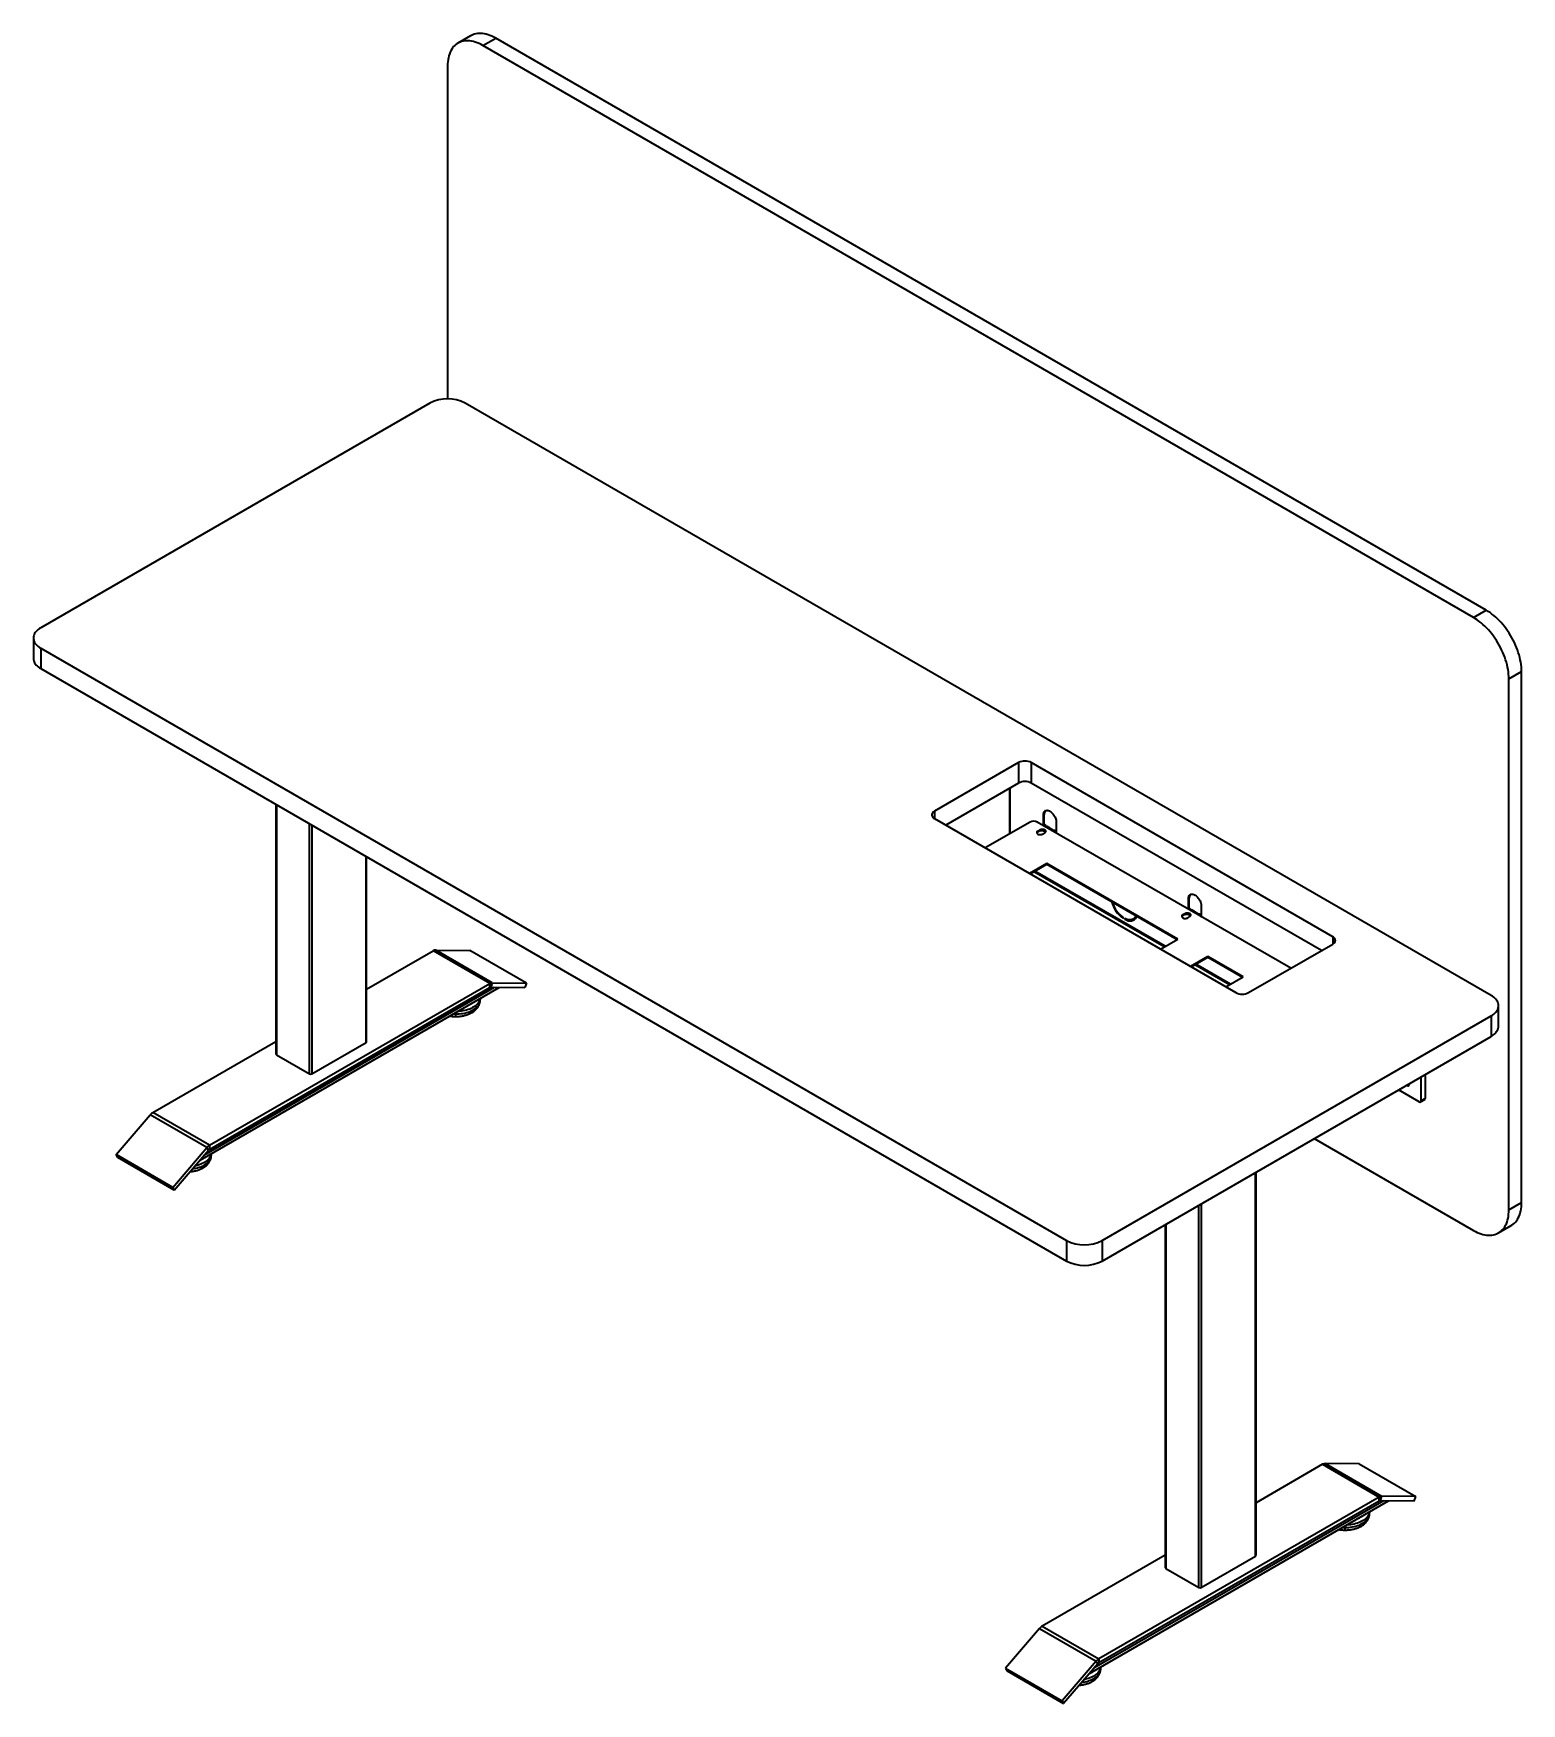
# Model space of a CAD drawing. Header units: millimetres. Extents: x -431 to 3717, y -325 to 2729.
# Drawn here: x 2230 to 3717, y 121 to 1790 of the extents above; entities that cross this region are included whole.
import ezdxf

# ---------------------------------------------------------------- set-up
doc = ezdxf.new("R2010")
doc.units = ezdxf.units.MM

msp = doc.modelspace()

# ---------------------------------------------------------------- linework, layer by layer
at = {"color": 7, "linetype": 'Continuous', "lineweight": 35}
for p, q in [((2666.54, 1787.21), (2653.81, 1779.86)), ((2678.81, 1777.39), (2691.53, 1784.73)), ((3668.75, 1205.9), (2678.81, 1777.39)), ((3681.48, 1213.25), (2691.53, 1784.73)), ((2643.45, 1756.97), (2643.45, 1424.37)), ((2625.77, 1420.15), (2236.86, 1195.64)), ((3686.43, 828.25), (2661.13, 1420.15)), ((3668.75, 1205.9), (3681.48, 1213.25)), ((2229.54, 1185.43), (2229.54, 1165.02)), ((2236.86, 1175.23), (3262.17, 583.33)), ((2236.86, 1175.23), (2236.86, 1154.81)), ((2236.86, 1154.81), (3262.17, 562.92)), ((3704.11, 1144.66), (3716.84, 1152.01)), ((3716.84, 621.26), (3716.84, 1152.01)), ((3704.11, 613.91), (3704.11, 1144.66)), ((3214.13, 1060.9), (3129.98, 1012.33)), ((3214.13, 1060.9), (3214.13, 1040.49)), ((3528.08, 887.01), (3226.85, 1060.9)), ((3226.85, 1060.9), (3226.85, 1040.49)), ((3214.13, 1040.49), (3141.3, 998.45)), ((3205.15, 1035.31), (3205.15, 989.66)), ((3205.43, 1035.47), (3205.43, 989.82)), ((3516.77, 873.13), (3226.85, 1040.49)), ((2471.89, 1019.13), (2471.89, 769.6)), ((2472.33, 1018.88), (2472.33, 768.98)), ((3129.98, 1012.33), (3129.98, 1004.98)), ((3129.98, 1004.98), (3431.21, 831.09)), ((3225.79, 1001.58), (3180.83, 975.62)), ((3486.07, 855.41), (3232.86, 1001.58)), ((3239.58, 1009.05), (3239.02, 1008.73)), ((3239.02, 998.99), (3239.02, 1008.73)), ((3239.58, 998.98), (3239.58, 1009.05)), ((3251.74, 1001.38), (3251.74, 990.76)), ((2505.56, 749.8), (2505.56, 999.69)), ((2507.69, 998.47), (2507.69, 749.8)), ((3235.34, 993.62), (3233.22, 992.4)), ((3233.22, 991.58), (3235.34, 992.8)), ((3233.22, 991.58), (3233.22, 992.4)), ((3235.34, 992.8), (3235.34, 993.62)), ((3238.8, 998.89), (3238.17, 998.52)), ((3238.17, 989.54), (3240.29, 990.76)), ((3238.8, 998.89), (3240.57, 997.87)), ((3241.37, 997.95), (3239.6, 998.97)), ((3241.99, 997.05), (3240.57, 997.87)), ((3241.99, 997.05), (3244.11, 995.83)), ((3244.91, 995.9), (3242.79, 997.13)), ((3245.52, 995.01), (3244.11, 995.83)), ((3245.52, 995.01), (3247.64, 993.78)), ((3248.44, 993.86), (3246.32, 995.09)), ((3249.06, 992.97), (3247.64, 993.78)), ((3249.06, 992.97), (3250.83, 991.95)), ((3251.63, 992.03), (3249.86, 993.05)), ((3250.19, 991.58), (3250.83, 991.95)), ((3250.75, 991.25), (3250.83, 991.29)), ((3250.83, 991.29), (3250.83, 991.95)), ((3250.83, 991.29), (3251.39, 990.97)), ((3251.39, 990.97), (3251.74, 991.17)), ((3251.74, 990.76), (3251.39, 990.97)), ((2562.13, 781.23), (2562.13, 967.04)), ((2562.57, 781.84), (2562.57, 966.78)), ((3242.38, 960.16), (3225, 950.13)), ((3225.71, 949.72), (3242.38, 959.35)), ((3359.47, 876.72), (3229.36, 951.83)), ((3360.6, 877.38), (3230.5, 952.49)), ((3373.2, 884.65), (3242.38, 960.16)), ((3242.38, 959.35), (3242.38, 960.16)), ((3242.38, 959.35), (3372.49, 884.24)), ((3384.54, 925.37), (3383.97, 925.04)), ((3383.97, 915.3), (3383.97, 925.04)), ((3384.54, 915.3), (3384.54, 925.37)), ((3318.92, 905.05), (3318.92, 905.87)), ((3320.33, 905.06), (3320.33, 904.24)), ((3320.33, 904.24), (3320.9, 904.56)), ((3320.9, 904.78), (3320.9, 904.56)), ((3328.63, 904.55), (3329.19, 904.88)), ((3380.3, 909.94), (3378.18, 908.71)), ((3378.18, 907.9), (3380.3, 909.12)), ((3378.18, 907.9), (3378.18, 908.71)), ((3380.3, 909.12), (3380.3, 909.94)), ((3383.76, 915.21), (3383.12, 914.84)), ((3383.12, 905.86), (3385.25, 907.08)), ((3383.76, 915.21), (3385.53, 914.18)), ((3386.33, 914.26), (3384.56, 915.28)), ((3386.94, 913.37), (3385.53, 914.18)), ((3386.94, 913.37), (3389.06, 912.14)), ((3389.86, 912.22), (3387.74, 913.45)), ((3390.48, 911.33), (3389.06, 912.14)), ((3390.48, 911.33), (3392.6, 910.1)), ((3393.4, 910.18), (3391.28, 911.41)), ((3394.01, 909.29), (3392.6, 910.1)), ((3394.01, 909.29), (3395.78, 908.27)), ((3396.58, 908.34), (3394.81, 909.37)), ((3395.15, 907.9), (3395.78, 908.27)), ((3395.71, 907.57), (3395.78, 907.61)), ((3395.78, 907.61), (3395.78, 908.27)), ((3395.78, 907.61), (3396.35, 907.29)), ((3396.35, 907.29), (3396.7, 907.49)), ((3396.7, 907.08), (3396.35, 907.29)), ((3396.7, 917.7), (3396.7, 907.08)), ((3355.81, 874.61), (3373.2, 884.65)), ((3528.08, 887.01), (3528.08, 879.66)), ((2562.57, 834.55), (2629.01, 872.9)), ((2685.58, 840.25), (2629.01, 872.9)), ((2688.15, 841.02), (2631.58, 873.67)), ((2631.58, 873.67), (2665.72, 873.3)), ((2722.29, 840.64), (2665.72, 873.3)), ((3443.94, 831.09), (3528.08, 879.66)), ((3403.25, 867.3), (3385.86, 857.26)), ((3386.57, 856.85), (3403.25, 866.48)), ((3424.88, 838.96), (3390.23, 858.97)), ((3426.01, 839.62), (3391.36, 859.62)), ((3438.61, 846.89), (3403.25, 867.3)), ((3403.25, 866.48), (3403.25, 867.3)), ((3403.25, 866.48), (3437.9, 846.48)), ((2396.06, 663.8), (2694.98, 836.36)), ((2400.66, 669.16), (2690.38, 836.41)), ((2405.45, 678.53), (2685.58, 840.25)), ((2405.45, 674.45), (2685.58, 836.17)), ((2685.58, 836.17), (2685.58, 840.25)), ((2688.15, 841.02), (2686.54, 836.45)), ((2686.54, 836.45), (2720.69, 836.08)), ((2688.15, 841.02), (2722.29, 840.64)), ((2722.29, 840.64), (2720.69, 836.08)), ((3421.22, 836.85), (3438.61, 846.89)), ((2676.08, 823.88), (2676.08, 825.45)), ((3693.75, 797.63), (3693.75, 818.05)), ((2651.44, 809.74), (2651.44, 811.23)), ((3297.52, 583.33), (3686.43, 807.84)), ((3686.43, 807.84), (3686.43, 787.43)), ((3297.52, 562.92), (3686.43, 787.43)), ((2348.88, 711.19), (2471.89, 782.2)), ((2472.33, 768.98), (2505.56, 749.8)), ((2507.69, 749.8), (2562.13, 781.23)), ((3604.76, 739.85), (3604.74, 740.27)), ((3616.43, 723.32), (3616.43, 747.02)), ((3620.67, 725.77), (3620.67, 749.47)), ((3614.31, 722.1), (3593.78, 733.94)), ((3615.81, 721.95), (3620.05, 724.4)), ((3616.43, 723.32), (3620.67, 725.77)), ((2312.17, 669.2), (2346.32, 709)), ((2402.88, 676.34), (2346.32, 709)), ((2405.45, 678.53), (2348.88, 711.19)), ((3509.62, 685.36), (3668.75, 593.49)), ((2368.74, 636.54), (2312.17, 669.2)), ((2313.78, 666.49), (2312.17, 669.2)), ((2368.74, 636.54), (2402.88, 676.34)), ((2370.34, 633.83), (2404.49, 673.63)), ((2404.49, 673.63), (2402.88, 676.34)), ((2405.45, 678.53), (2405.45, 674.45)), ((2407.38, 668.76), (2407.38, 670.34)), ((2370.34, 633.83), (2313.78, 666.49)), ((3450.97, 268.12), (3450.97, 651.5)), ((3451.41, 268.73), (3451.41, 651.75)), ((2370.34, 633.83), (2368.74, 636.54)), ((3394.4, 236.69), (3394.4, 618.84)), ((3396.52, 620.06), (3396.52, 236.69)), ((3704.11, 613.91), (3716.84, 621.26)), ((3360.72, 599.4), (3360.72, 256.48)), ((3361.16, 599.65), (3361.16, 255.87)), ((3693.75, 591.02), (3706.48, 598.37)), ((3262.17, 583.33), (3262.17, 562.92)), ((3297.52, 583.33), (3297.52, 562.92)), ((3517.84, 359.79), (3451.41, 321.44)), ((3517.84, 359.79), (3574.41, 327.14)), ((3520.41, 360.56), (3576.98, 327.91)), ((3554.56, 360.19), (3520.41, 360.56)), ((3554.56, 360.19), (3611.13, 327.53)), ((3284.89, 150.69), (3583.81, 323.25)), ((3579.21, 323.3), (3289.49, 156.05)), ((3574.41, 327.14), (3294.29, 165.42)), ((3574.41, 323.05), (3294.29, 161.34)), ((3574.41, 323.05), (3574.41, 327.14)), ((3576.98, 327.91), (3575.38, 323.34)), ((3609.52, 322.97), (3575.38, 323.34)), ((3611.13, 327.53), (3576.98, 327.91)), ((3609.52, 322.97), (3611.13, 327.53)), ((3564.91, 310.77), (3564.91, 312.34)), ((3540.27, 296.63), (3540.27, 298.11)), ((3360.72, 269.09), (3237.72, 198.08)), ((3396.52, 236.69), (3450.97, 268.12)), ((3361.16, 255.87), (3394.4, 236.69)), ((3235.15, 195.88), (3201, 156.09)), ((3235.15, 195.88), (3291.72, 163.23)), ((3237.72, 198.08), (3294.29, 165.42)), ((3201, 156.09), (3257.57, 123.43)), ((3201, 156.09), (3202.61, 153.38)), ((3202.61, 153.38), (3259.18, 120.72)), ((3291.72, 163.23), (3257.57, 123.43)), ((3293.32, 160.52), (3259.18, 120.72)), ((3293.32, 160.52), (3291.72, 163.23)), ((3294.29, 165.42), (3294.29, 161.34)), ((3296.21, 155.65), (3296.21, 157.22)), ((3257.57, 123.43), (3259.18, 120.72))]:
    msp.add_line(p, q, dxfattribs=at)
at = {"color": 7, "linetype": 'Continuous', "lineweight": 35, "flags": 128}
for points in [[(2691.53, 1784.73), (2689.62, 1785.78), (2687.71, 1786.7), (2685.81, 1787.5), (2683.93, 1788.17), (2682.07, 1788.71), (2680.24, 1789.11), (2678.45, 1789.39), (2676.69, 1789.53), (2674.97, 1789.54), (2673.31, 1789.41), (2671.69, 1789.15), (2670.14, 1788.76), (2668.64, 1788.24), (2667.22, 1787.58), (2666.54, 1787.21)], [(2678.81, 1777.39), (2676.89, 1778.43), (2674.98, 1779.35), (2673.09, 1780.15), (2671.2, 1780.82), (2669.35, 1781.36), (2667.52, 1781.77), (2665.72, 1782.04), (2663.96, 1782.18), (2662.24, 1782.19), (2660.58, 1782.06), (2658.96, 1781.8), (2657.41, 1781.41), (2655.92, 1780.89), (2654.49, 1780.24), (2653.14, 1779.45), (2651.86, 1778.55), (2650.66, 1777.51), (2649.54, 1776.36), (2648.51, 1775.1), (2647.57, 1773.72), (2646.72, 1772.23), (2645.96, 1770.63), (2645.3, 1768.94), (2644.74, 1767.15), (2644.28, 1765.27), (2643.92, 1763.31), (2643.66, 1761.26), (2643.5, 1759.15), (2643.45, 1756.97)], [(3704.11, 1144.66), (3704.06, 1146.9), (3703.9, 1149.2), (3703.64, 1151.54), (3703.28, 1153.92), (3702.82, 1156.33), (3702.26, 1158.77), (3701.6, 1161.22), (3700.84, 1163.69), (3699.99, 1166.16), (3699.05, 1168.63), (3698.02, 1171.09), (3696.9, 1173.53), (3695.7, 1175.95), (3694.42, 1178.33), (3693.07, 1180.68), (3691.64, 1182.98), (3690.15, 1185.22), (3688.6, 1187.41), (3686.98, 1189.53), (3685.32, 1191.58), (3683.6, 1193.56), (3681.84, 1195.45), (3680.04, 1197.25), (3678.21, 1198.95), (3676.36, 1200.56), (3674.47, 1202.06), (3672.58, 1203.45), (3670.67, 1204.74), (3668.75, 1205.9)], [(3716.84, 1152.01), (3716.79, 1154.25), (3716.63, 1156.54), (3716.37, 1158.88), (3716.01, 1161.26), (3715.55, 1163.68), (3714.99, 1166.12), (3714.33, 1168.57), (3713.57, 1171.04), (3712.72, 1173.51), (3711.78, 1175.98), (3710.75, 1178.44), (3709.63, 1180.88), (3708.43, 1183.3), (3707.15, 1185.68), (3705.8, 1188.03), (3704.37, 1190.32), (3702.88, 1192.57), (3701.32, 1194.76), (3699.71, 1196.88), (3698.04, 1198.93), (3696.33, 1200.9), (3694.57, 1202.79), (3692.77, 1204.59), (3690.94, 1206.3), (3689.08, 1207.91), (3687.2, 1209.41), (3685.31, 1210.8), (3683.4, 1212.08), (3681.48, 1213.25)], [(2236.86, 1195.64), (2235.53, 1194.8), (2234.32, 1193.91), (2233.23, 1192.97), (2232.27, 1191.98), (2231.44, 1190.95), (2230.76, 1189.89), (2230.23, 1188.8), (2229.85, 1187.69), (2229.62, 1186.56), (2229.54, 1185.43), (2229.62, 1184.3), (2229.85, 1183.17), (2230.23, 1182.06), (2230.76, 1180.97), (2231.44, 1179.91), (2232.27, 1178.88), (2233.23, 1177.89), (2234.32, 1176.95), (2235.53, 1176.06), (2236.86, 1175.23)], [(2229.54, 1165.02), (2229.62, 1163.88), (2229.85, 1162.76), (2230.23, 1161.65), (2230.76, 1160.56), (2231.44, 1159.49), (2232.27, 1158.46), (2233.23, 1157.48), (2234.32, 1156.53), (2235.53, 1155.64), (2236.86, 1154.81)], [(3129.98, 1012.33), (3129.2, 1011.82), (3128.55, 1011.25), (3128.03, 1010.64), (3127.65, 1010), (3127.42, 1009.33), (3127.34, 1008.65), (3127.42, 1007.98), (3127.65, 1007.31), (3128.03, 1006.67), (3128.55, 1006.06), (3129.2, 1005.49), (3129.98, 1004.98)], [(3239.02, 1008.73), (3239.07, 1009.62), (3239.22, 1010.44), (3239.46, 1011.17), (3239.8, 1011.81), (3240.23, 1012.34), (3240.74, 1012.76), (3241.32, 1013.06), (3241.97, 1013.23), (3242.67, 1013.27), (3243.41, 1013.18), (3244.19, 1012.96), (3244.98, 1012.62), (3245.78, 1012.16), (3246.57, 1011.58), (3247.35, 1010.91), (3248.09, 1010.14), (3248.79, 1009.29), (3249.44, 1008.37), (3250.02, 1007.4), (3250.53, 1006.4), (3250.96, 1005.37), (3251.3, 1004.34), (3251.54, 1003.32), (3251.69, 1002.33), (3251.74, 1001.38)], [(3233.22, 992.4), (3232.76, 992.07), (3232.43, 991.69), (3232.24, 991.28), (3232.2, 990.86), (3232.31, 990.44), (3232.57, 990.05), (3232.97, 989.7), (3233.49, 989.4), (3234.1, 989.17), (3234.79, 989.02), (3235.51, 988.95), (3236.24, 988.97), (3236.95, 989.08), (3237.6, 989.27), (3238.17, 989.54)], [(3240.29, 990.76), (3240.75, 991.09), (3241.08, 991.47), (3241.27, 991.88), (3241.31, 992.3), (3241.2, 992.72), (3240.93, 993.11), (3240.53, 993.46), (3240.02, 993.76), (3239.4, 993.99), (3238.72, 994.14), (3238, 994.21), (3237.27, 994.19), (3236.56, 994.08), (3235.91, 993.89), (3235.34, 993.62)], [(3235.34, 992.8), (3235.91, 993.07), (3236.56, 993.26), (3237.27, 993.37), (3238, 993.39), (3238.72, 993.33), (3239.4, 993.18), (3240.02, 992.95), (3240.53, 992.65), (3240.93, 992.29), (3241.2, 991.9), (3241.24, 991.78)], [(3241.02, 991.38), (3240.69, 991.7), (3240.15, 992.07)], [(3383.97, 925.04), (3384.02, 925.94), (3384.17, 926.76), (3384.42, 927.49), (3384.76, 928.13), (3385.19, 928.66), (3385.7, 929.08), (3386.28, 929.37), (3386.93, 929.54), (3387.63, 929.58), (3388.37, 929.49), (3389.14, 929.28), (3389.94, 928.94), (3390.74, 928.47), (3391.53, 927.9), (3392.3, 927.22), (3393.05, 926.46), (3393.75, 925.61), (3394.39, 924.69), (3394.98, 923.72), (3395.49, 922.72), (3395.91, 921.69), (3396.25, 920.66), (3396.5, 919.64), (3396.65, 918.65), (3396.7, 917.7)], [(3331.47, 907.92), (3331.25, 907.43), (3330.72, 906.54), (3330.11, 905.75), (3329.41, 905.09), (3328.63, 904.55), (3327.77, 904.14), (3326.84, 903.87), (3325.86, 903.73), (3324.82, 903.72), (3323.74, 903.86), (3322.63, 904.12), (3321.49, 904.52), (3320.33, 905.06)], [(3320.33, 904.24), (3321.49, 903.7), (3322.62, 903.29), (3323.74, 902.99), (3324.83, 902.83), (3325.87, 902.8), (3326.88, 902.89), (3327.82, 903.11), (3328.71, 903.46), (3329.53, 903.94), (3330.27, 904.53), (3330.94, 905.24), (3331.52, 906.06), (3332.01, 906.98), (3332.23, 907.48)], [(3378.18, 908.71), (3377.71, 908.39), (3377.38, 908.01), (3377.19, 907.6), (3377.15, 907.18), (3377.27, 906.76), (3377.53, 906.37), (3377.93, 906.01), (3378.45, 905.72), (3379.06, 905.49), (3379.74, 905.33), (3380.47, 905.27), (3381.2, 905.29), (3381.9, 905.4), (3382.56, 905.59), (3383.12, 905.86)], [(3385.25, 907.08), (3385.71, 907.41), (3386.04, 907.79), (3386.23, 908.19), (3386.27, 908.62), (3386.15, 909.03), (3385.89, 909.43), (3385.49, 909.78), (3384.97, 910.08), (3384.36, 910.31), (3383.68, 910.46), (3382.95, 910.53), (3382.22, 910.51), (3381.52, 910.4), (3380.87, 910.21), (3380.3, 909.94)], [(3380.3, 909.12), (3380.87, 909.39), (3381.52, 909.58), (3382.22, 909.69), (3382.95, 909.71), (3383.68, 909.65), (3384.36, 909.49), (3384.97, 909.26), (3385.49, 908.97), (3385.89, 908.61), (3386.15, 908.22), (3386.2, 908.1)], [(3385.98, 907.7), (3385.64, 908.02), (3385.1, 908.39)], [(3528.08, 879.66), (3528.86, 880.17), (3529.51, 880.74), (3530.03, 881.35), (3530.41, 881.99), (3530.64, 882.66), (3530.72, 883.34), (3530.64, 884.01), (3530.41, 884.68), (3530.03, 885.32), (3529.51, 885.93), (3528.86, 886.5), (3528.08, 887.01)], [(2651.44, 809.74), (2653.31, 809.77), (2655.18, 809.89), (2657.02, 810.09), (2658.83, 810.37), (2660.6, 810.73), (2662.32, 811.17), (2663.98, 811.68), (2665.56, 812.27), (2667.06, 812.92), (2668.47, 813.63), (2669.77, 814.41), (2670.98, 815.24), (2672.07, 816.12), (2673.04, 817.05), (2673.88, 818.02), (2674.59, 819.02), (2675.17, 820.05), (2675.61, 821.11), (2675.9, 822.18), (2676.06, 823.26), (2676.08, 823.88)], [(2676.03, 825.43), (2675.9, 824.63), (2675.61, 823.56), (2675.17, 822.5), (2674.59, 821.47), (2673.88, 820.47), (2673.04, 819.5), (2672.07, 818.57), (2670.98, 817.69), (2669.77, 816.86), (2668.47, 816.08), (2667.06, 815.37), (2665.56, 814.72), (2663.98, 814.13), (2662.32, 813.62), (2660.6, 813.18), (2658.83, 812.82), (2657.02, 812.54), (2655.18, 812.34), (2653.31, 812.22), (2653.15, 812.22)], [(3686.43, 807.84), (3687.76, 808.67), (3688.98, 809.56), (3690.07, 810.51), (3691.03, 811.49), (3691.85, 812.52), (3692.53, 813.59), (3693.06, 814.68), (3693.45, 815.79), (3693.68, 816.91), (3693.75, 818.05), (3693.68, 819.18), (3693.45, 820.3), (3693.06, 821.42), (3692.53, 822.51), (3691.85, 823.57), (3691.03, 824.6), (3690.07, 825.59), (3688.98, 826.53), (3687.76, 827.42), (3686.43, 828.25)], [(2649, 809.82), (2649.56, 809.79), (2651.44, 809.74)], [(3686.43, 787.43), (3687.76, 788.26), (3688.98, 789.15), (3690.07, 790.09), (3691.03, 791.08), (3691.85, 792.11), (3692.53, 793.17), (3693.06, 794.26), (3693.45, 795.38), (3693.68, 796.5), (3693.75, 797.63)], [(3601.94, 738.65), (3602.16, 738.5), (3602.66, 738.24), (3603.15, 738.11), (3603.6, 738.1), (3603.99, 738.23), (3604.32, 738.48), (3604.56, 738.84), (3604.71, 739.31), (3604.76, 739.85)], [(2388.51, 655), (2390.13, 655.26), (2391.9, 655.62), (2393.62, 656.05), (2395.28, 656.56), (2396.86, 657.15), (2398.36, 657.8), (2399.76, 658.52), (2401.07, 659.29), (2402.28, 660.12), (2403.37, 661.01), (2404.33, 661.93), (2405.18, 662.9), (2405.89, 663.9), (2406.47, 664.94), (2406.9, 665.99), (2407.2, 667.06), (2407.36, 668.14), (2407.38, 668.76)], [(2407.33, 670.31), (2407.2, 669.51), (2406.9, 668.44), (2406.47, 667.39), (2405.89, 666.35), (2405.18, 665.35), (2404.33, 664.38), (2403.37, 663.46), (2402.28, 662.57), (2401.07, 661.74), (2399.76, 660.97), (2398.36, 660.25), (2396.86, 659.6), (2395.28, 659.01), (2393.62, 658.5), (2391.9, 658.07), (2390.96, 657.86)], [(3706.48, 598.37), (3707.15, 598.77), (3708.43, 599.68), (3709.63, 600.71), (3710.75, 601.86), (3711.78, 603.13), (3712.72, 604.51), (3713.57, 606), (3714.33, 607.6), (3714.99, 609.29), (3715.55, 611.08), (3716.01, 612.96), (3716.37, 614.92), (3716.63, 616.96), (3716.79, 619.08), (3716.84, 621.26)], [(3668.75, 593.49), (3670.67, 592.45), (3672.58, 591.53), (3674.47, 590.73), (3676.36, 590.06), (3678.21, 589.52), (3680.04, 589.11), (3681.84, 588.84), (3683.6, 588.7), (3685.32, 588.69), (3686.98, 588.82), (3688.6, 589.08), (3690.15, 589.47), (3691.64, 589.99), (3693.07, 590.65), (3694.42, 591.43), (3695.7, 592.33), (3696.9, 593.37), (3698.02, 594.52), (3699.05, 595.78), (3699.99, 597.17), (3700.84, 598.66), (3701.6, 600.25), (3702.26, 601.94), (3702.82, 603.73), (3703.28, 605.61), (3703.64, 607.58), (3703.9, 609.62), (3704.06, 611.73), (3704.11, 613.91)], [(3540.27, 296.63), (3542.14, 296.66), (3544.01, 296.78), (3545.86, 296.98), (3547.67, 297.26), (3549.44, 297.62), (3551.15, 298.06), (3552.81, 298.57), (3554.39, 299.15), (3555.89, 299.8), (3557.3, 300.52), (3558.61, 301.3), (3559.81, 302.13), (3560.9, 303.01), (3561.87, 303.94), (3562.71, 304.91), (3563.42, 305.91), (3564, 306.94), (3564.44, 307.99), (3564.74, 309.06), (3564.89, 310.14), (3564.91, 310.77)], [(3564.86, 312.31), (3564.74, 311.51), (3564.44, 310.44), (3564, 309.39), (3563.42, 308.36), (3562.71, 307.36), (3561.87, 306.39), (3560.9, 305.46), (3559.81, 304.58), (3558.61, 303.75), (3557.3, 302.97), (3555.89, 302.25), (3554.39, 301.6), (3552.81, 301.02), (3551.15, 300.51), (3549.44, 300.07), (3547.67, 299.71), (3545.86, 299.43), (3544.01, 299.23), (3542.14, 299.11), (3541.99, 299.11)], [(3537.83, 296.71), (3538.39, 296.67), (3540.27, 296.63)], [(3277.34, 141.89), (3278.97, 142.14), (3280.74, 142.5), (3282.45, 142.94), (3284.11, 143.45), (3285.69, 144.04), (3287.19, 144.69), (3288.6, 145.4), (3289.91, 146.18), (3291.11, 147.01), (3292.2, 147.89), (3293.17, 148.82), (3294.01, 149.79), (3294.72, 150.79), (3295.3, 151.82), (3295.74, 152.88), (3296.04, 153.95), (3296.19, 155.03), (3296.21, 155.65)], [(3296.16, 157.2), (3296.04, 156.4), (3295.74, 155.33), (3295.3, 154.27), (3294.72, 153.24), (3294.01, 152.24), (3293.17, 151.27), (3292.2, 150.34), (3291.11, 149.46), (3289.91, 148.63), (3288.6, 147.85), (3287.19, 147.14), (3285.69, 146.49), (3284.11, 145.9), (3282.45, 145.39), (3280.74, 144.95), (3279.8, 144.75)]]:
    msp.add_lwpolyline(points, dxfattribs=at)
at = {"color": 7, "linetype": 'Continuous', "lineweight": 35}
for centre, radius, start, end in [((2643.45, 1386.03), 38.43, 62.60967, 117.39033), ((3220.49, 1048.62), 13.83, 62.60967, 117.39033), ((3220.49, 1028.21), 13.83, 62.60967, 117.39033), ((3229.33, 994.8), 7.65, 62.48054, 117.51946), ((3244.28, 1009.45), 4.71, 131.22886, 184.82754), ((3234.13, 989.78), 2.02, 116.75482, 157.16411), ((3236.73, 985.36), 7.53, 63.027, 101.56237), ((3237.2, 987.4), 6.08, 60.97919, 78.70925), ((3239.27, 998.23), 0.805, 65.69288, 125.61758), ((3238.67, 989.97), 3.13, 34.97213, 61.82418), ((3241.01, 997.32), 0.699, 350.78596, 129.20329), ((3242.45, 996.4), 0.805, 65.69288, 125.61758), ((3244.55, 995.28), 0.699, 350.78596, 129.20329), ((3245.99, 994.35), 0.805, 65.69288, 125.61758), ((3248.08, 993.24), 0.699, 350.78596, 129.20329), ((3249.53, 992.31), 0.805, 65.69288, 125.61758), ((3251.28, 991.38), 0.724, 49.73343, 128.49886), ((3251.05, 991.02), 0.349, 350.78596, 129.20329), ((3336.1, 929.75), 30.08, 194.86271, 235.16814), ((3335.31, 929.29), 28.58, 195.61858, 235.00747), ((3389.24, 925.77), 4.71, 131.22886, 184.82754), ((3332.38, 925.18), 23.63, 226.29367, 235.26796), ((3325.83, 912.28), 9.16, 237.45422, 293.00266), ((3325.84, 910.56), 6.6, 300.57094, 334.62185), ((3379.08, 906.09), 2.02, 116.75482, 157.16411), ((3381.69, 901.67), 7.53, 63.027, 101.56237), ((3382.15, 903.72), 6.08, 60.97919, 78.70925), ((3384.23, 914.55), 0.805, 65.69288, 125.61758), ((3383.63, 906.29), 3.13, 34.97213, 61.82418), ((3385.97, 913.64), 0.699, 350.78596, 129.20329), ((3387.41, 912.71), 0.805, 65.69288, 125.61758), ((3389.51, 911.6), 0.699, 350.78596, 129.20329), ((3390.95, 910.67), 0.805, 65.69288, 125.61758), ((3393.04, 909.56), 0.699, 350.78596, 129.20329), ((3394.48, 908.63), 0.805, 65.69288, 125.61758), ((3396.23, 907.7), 0.724, 49.73343, 128.49886), ((3396, 907.34), 0.349, 350.78596, 129.20329), ((2631.72, 868.55), 5.13, 91.55289, 121.85763), ((2688.29, 835.89), 5.13, 91.55289, 121.85763), ((2686.59, 834.53), 1.92, 91.55289, 121.85763), ((2656.59, 837.59), 20.32, 295.20504, 304.78958), ((3437.57, 843.37), 13.83, 242.60967, 297.39033), ((2746.3, 809.04), 94.87, 179.57558, 181.1074), ((2472.64, 769.67), 0.754, 185.6948, 245.62534), ((2561.82, 781.92), 0.754, 294.37466, 354.3052), ((2506.62, 751.85), 2.31, 242.60967, 297.39033), ((3615.14, 723.11), 1.31, 230.79671, 9.21404), ((3619.24, 725.59), 1.44, 304.05635, 7.25583), ((2354.1, 702.48), 10.15, 120.93706, 140.08814), ((2410.67, 669.83), 10.15, 120.93706, 140.08814), ((2407.41, 671.19), 3.81, 120.93706, 140.08814), ((2387.89, 682.47), 20.32, 295.20504, 304.78958), ((3279.85, 617.45), 38.43, 242.60967, 297.39033), ((3279.85, 597.03), 38.43, 242.60967, 297.39033), ((3520.55, 355.44), 5.13, 91.55289, 121.85763), ((3577.12, 322.78), 5.13, 91.55289, 121.85763), ((3575.43, 321.42), 1.92, 91.55289, 121.85763), ((3545.42, 324.47), 20.32, 295.20504, 304.78958), ((3635.14, 295.92), 94.87, 179.57558, 181.1074), ((3450.65, 268.8), 0.754, 294.37466, 354.3052), ((3361.47, 256.56), 0.754, 185.6948, 245.62534), ((3395.46, 238.73), 2.31, 242.60967, 297.39033), ((3242.94, 189.37), 10.15, 120.93706, 140.08814), ((3276.72, 169.36), 20.32, 295.20504, 304.78958), ((3299.5, 156.71), 10.15, 120.93706, 140.08814), ((3296.24, 158.07), 3.81, 120.93706, 140.08814)]:
    msp.add_arc(centre, radius, start, end, dxfattribs=at)
for points, knots in [([(2651.45, 807.2), (2651.77, 807.2), (2652.68, 807.21), (2654.17, 807.28), (2655.92, 807.44), (2657.65, 807.68), (2659.35, 808), (2661.02, 808.41), (2662.65, 808.9), (2664.23, 809.47), (2665.76, 810.12), (2667.21, 810.86), (2668.6, 811.68), (2669.89, 812.58), (2671.09, 813.56), (2672.17, 814.6), (2673.13, 815.71), (2673.96, 816.87), (2674.66, 818.06), (2675.22, 819.29), (2675.64, 820.54), (2675.92, 821.79), (2676.07, 822.91), (2676.07, 823.6), (2676.07, 823.87)], [0, 0, 0, 0, 0.0259502, 0.0737621, 0.1216339, 0.1696023, 0.2177123, 0.2660065, 0.3145226, 0.3632883, 0.412314, 0.4615807, 0.5110252, 0.5604784, 0.6097112, 0.6584546, 0.7064323, 0.7534214, 0.7992989, 0.8440557, 0.8877796, 0.9306253, 0.9727859, 1, 1, 1, 1]), ([(2645.37, 807.72), (2645.46, 807.71), (2646.11, 807.58), (2647.36, 807.43), (2649.11, 807.27), (2650.48, 807.21), (2651.26, 807.2), (2651.45, 807.2)], [0, 0, 0, 0, 0.0448811, 0.3323984, 0.6193367, 0.905924, 1, 1, 1, 1]), ([(2386.13, 652.23), (2386.49, 652.26), (2387.44, 652.34), (2388.95, 652.57), (2390.65, 652.89), (2392.32, 653.29), (2393.95, 653.78), (2395.53, 654.35), (2397.05, 655.01), (2398.51, 655.74), (2399.9, 656.56), (2401.19, 657.46), (2402.39, 658.44), (2403.47, 659.48), (2404.43, 660.59), (2405.26, 661.75), (2405.96, 662.95), (2406.52, 664.17), (2406.94, 665.42), (2407.22, 666.67), (2407.37, 667.79), (2407.37, 668.48), (2407.37, 668.75)], [0, 0, 0, 0, 0.0325525, 0.0853858, 0.138375, 0.191567, 0.2450034, 0.2987148, 0.3527125, 0.4069758, 0.4614348, 0.5159034, 0.5701293, 0.623816, 0.6766595, 0.7284141, 0.7789443, 0.8282402, 0.8763986, 0.9235895, 0.9700259, 1, 1, 1, 1]), ([(3540.28, 294.09), (3540.6, 294.09), (3541.51, 294.1), (3543, 294.17), (3544.75, 294.33), (3546.48, 294.57), (3548.18, 294.89), (3549.86, 295.3), (3551.48, 295.79), (3553.06, 296.36), (3554.59, 297.01), (3556.05, 297.75), (3557.43, 298.57), (3558.72, 299.47), (3559.92, 300.44), (3561, 301.49), (3561.97, 302.6), (3562.8, 303.75), (3563.49, 304.95), (3564.05, 306.18), (3564.47, 307.42), (3564.75, 308.68), (3564.9, 309.79), (3564.9, 310.49), (3564.9, 310.76)], [0, 0, 0, 0, 0.0259502, 0.0737621, 0.1216339, 0.1696023, 0.2177124, 0.2660066, 0.3145226, 0.3632883, 0.412314, 0.4615808, 0.5110253, 0.5604785, 0.6097113, 0.6584547, 0.7064324, 0.7534215, 0.7992989, 0.8440558, 0.8877797, 0.9306254, 0.972786, 1, 1, 1, 1]), ([(3534.2, 294.61), (3534.29, 294.6), (3534.95, 294.47), (3536.2, 294.32), (3537.94, 294.16), (3539.31, 294.1), (3540.09, 294.09), (3540.28, 294.09)], [0, 0, 0, 0, 0.0448811, 0.3323984, 0.6193367, 0.905924, 1, 1, 1, 1]), ([(3274.97, 139.12), (3275.33, 139.15), (3276.27, 139.23), (3277.78, 139.45), (3279.48, 139.77), (3281.15, 140.18), (3282.78, 140.67), (3284.36, 141.24), (3285.89, 141.89), (3287.35, 142.63), (3288.73, 143.45), (3290.02, 144.35), (3291.22, 145.33), (3292.3, 146.37), (3293.26, 147.48), (3294.1, 148.64), (3294.79, 149.83), (3295.35, 151.06), (3295.77, 152.31), (3296.05, 153.56), (3296.2, 154.68), (3296.2, 155.37), (3296.2, 155.64)], [0, 0, 0, 0, 0.0325525, 0.0853858, 0.138375, 0.191567, 0.2450034, 0.2987149, 0.3527126, 0.4069758, 0.4614349, 0.5159034, 0.5701293, 0.6238161, 0.6766596, 0.7284142, 0.7789444, 0.8282403, 0.8763987, 0.9235896, 0.970026, 1, 1, 1, 1])]:
    msp.add_open_spline(points, degree=3, knots=knots, dxfattribs=at)

doc.saveas('drawing.dxf')
